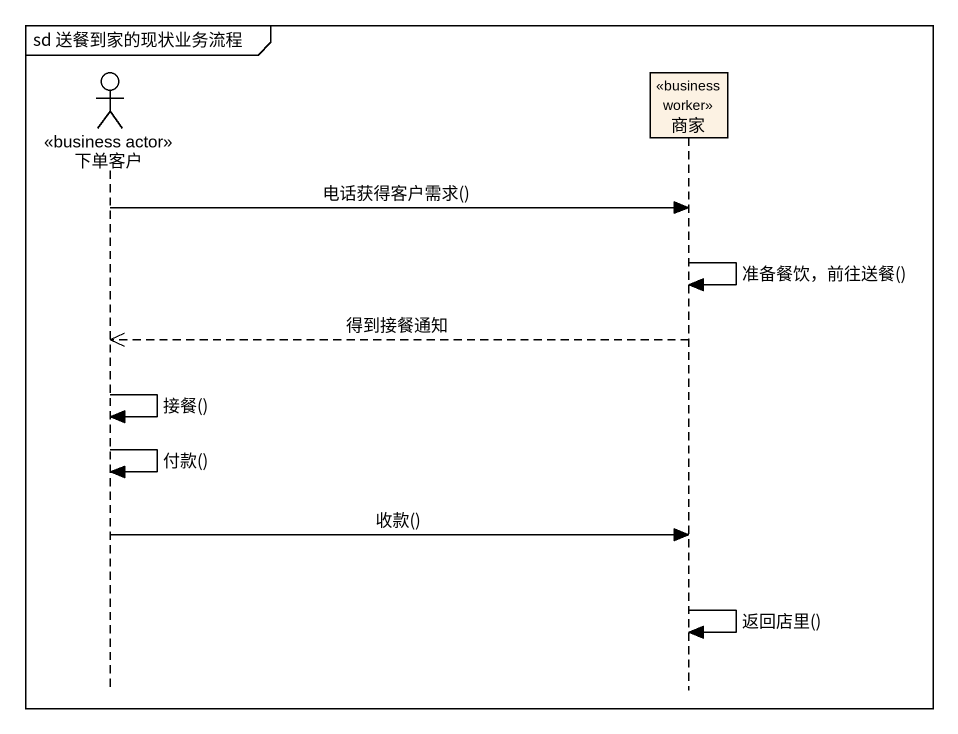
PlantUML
@startuml
mainframe sd 送餐到家的现状业务流程
hide footbox
actor 下单客户 <<business actor>>
participant 商家 <<business worker>>

下单客户 -> 商家 : 电话获得客户需求()
商家 -> 商家 : 准备餐饮，前往送餐()
商家 -->> 下单客户 : 得到接餐通知
下单客户 -> 下单客户 : 接餐()
下单客户 -> 下单客户 : 付款()
下单客户 -> 商家 : 收款()
商家 -> 商家 : 返回店里()
@enduml
